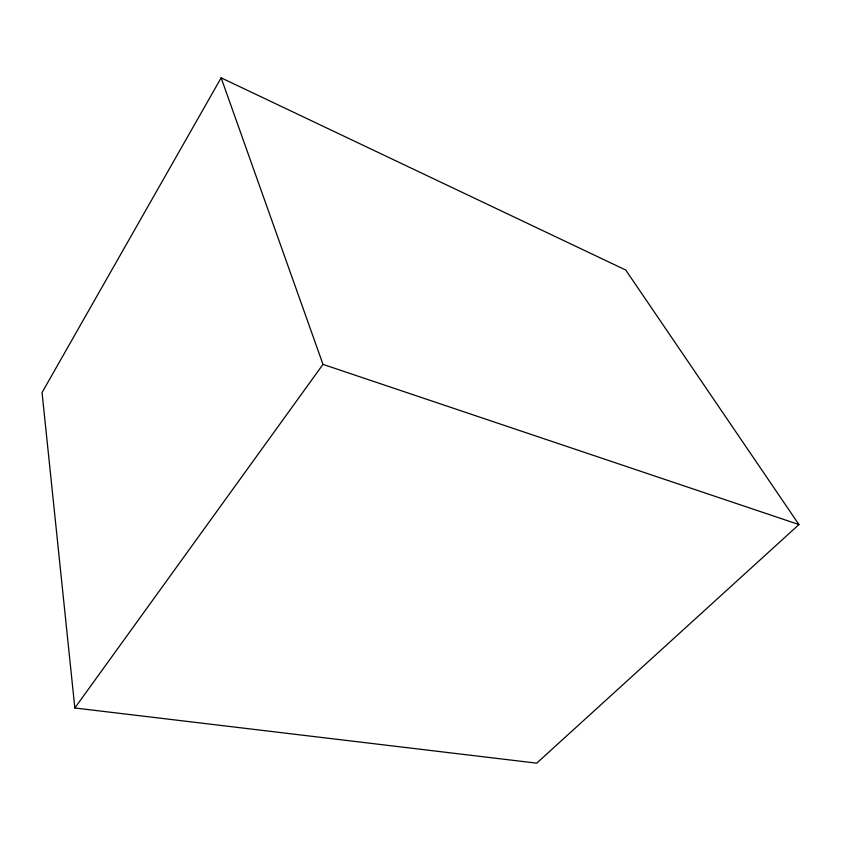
<?xml version="1.0" encoding="UTF-8"?>
<svg xmlns="http://www.w3.org/2000/svg" width="841" height="841" viewBox="0 0 841 841"><rect width="100%" height="100%" fill="white"/><g stroke="black" fill="none" stroke-linecap="round" stroke-linejoin="round"><path stroke-width="1.26" d="M221.141 77.835L42.05 392.537L74.838 707.985L536.716 763.165L798.95 524.563L625.736 270.035L221.141 77.835L322.997 364.374L798.95 524.563M74.838 707.985L322.997 364.374"/></g></svg>
